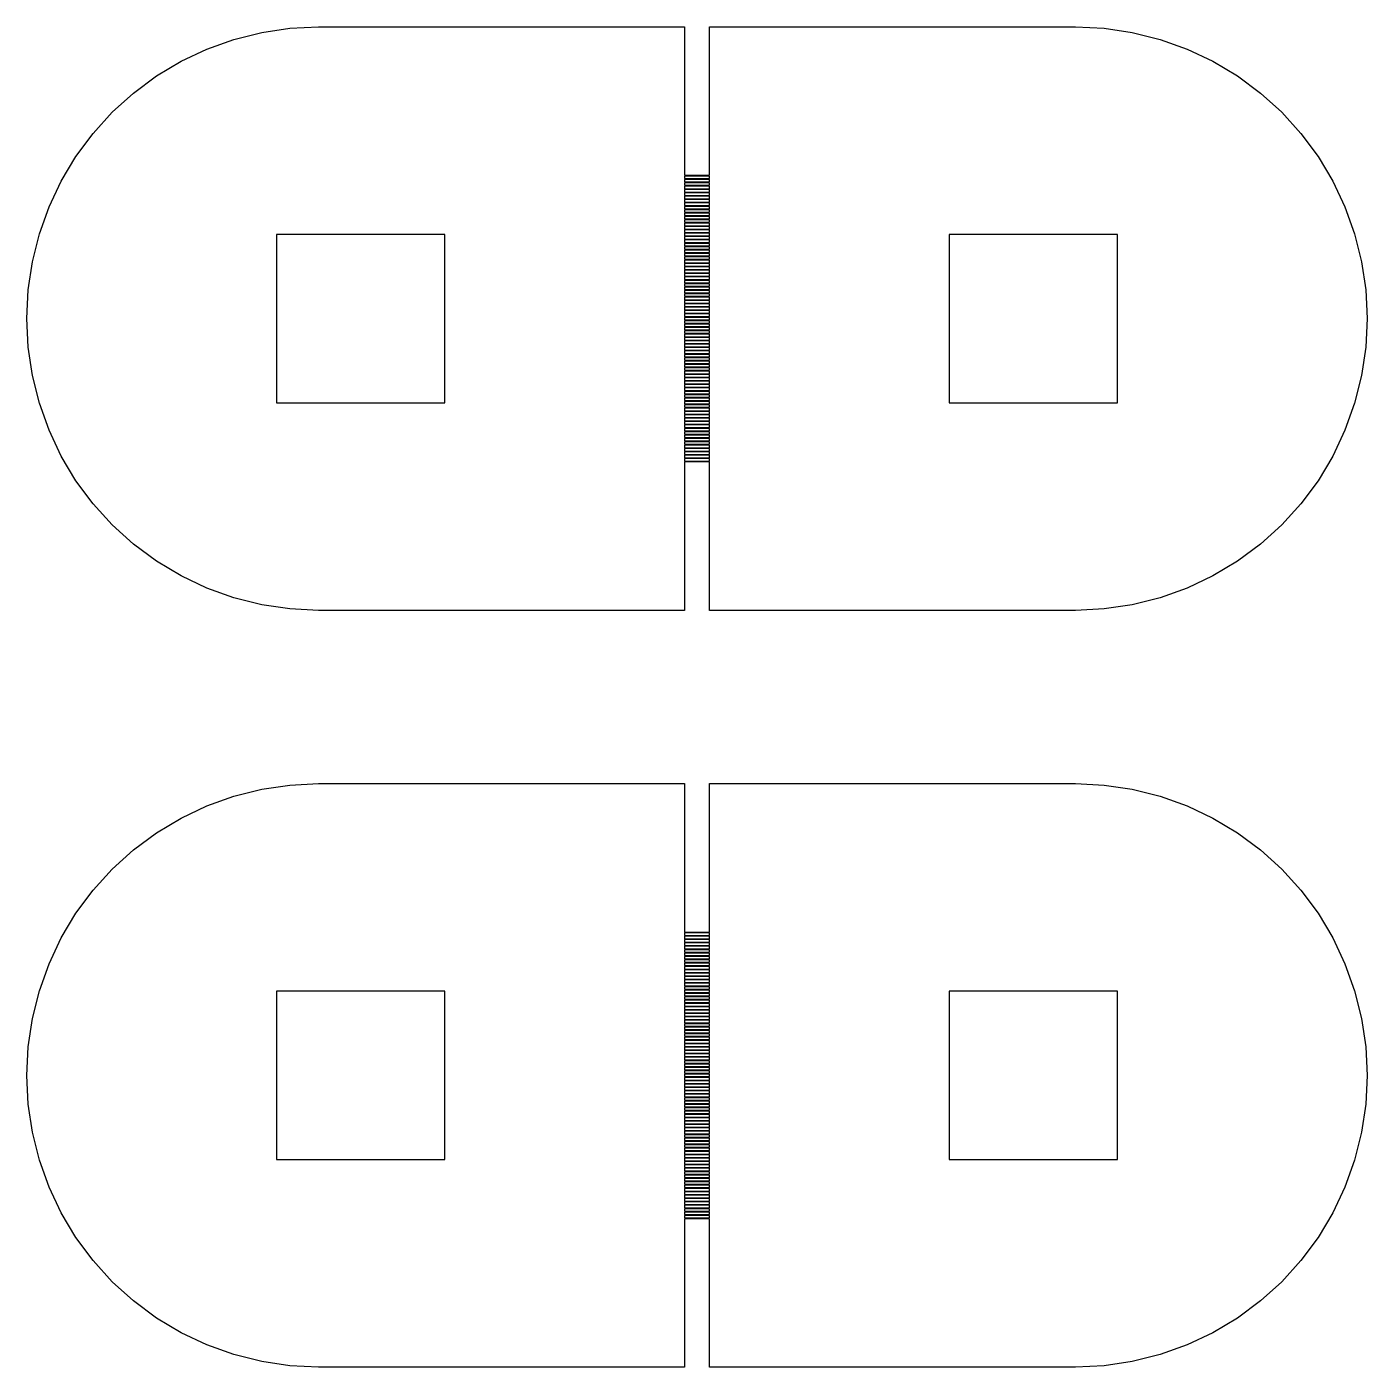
# Model space of a CAD drawing. Extents: x -17 to 130, y -40 to 112.
# Drawn here: x 19.03 to 34.97, y 37.03 to 52.97 of the extents above; entities that cross this region are included whole.
import ezdxf

# ---------------------------------------------------------------- set-up
doc = ezdxf.new("R2010")
doc.units = 0

msp = doc.modelspace()

# ---------------------------------------------------------------- linework, layer by layer
for p, q in [((21.823, 52.9033), (22.1599, 52.9533)), ((22.1599, 52.9533), (22.5, 52.97)), ((22.5, 52.97), (26.85, 52.97)), ((26.85, 52.97), (26.85, 51.205)), ((27.15, 51.205), (27.15, 52.97)), ((27.15, 52.97), (31.5, 52.97)), ((31.5, 52.97), (31.8401, 52.9533)), ((31.8401, 52.9533), (32.177, 52.9033)), ((21.1721, 52.7059), (21.4927, 52.8206)), ((21.4927, 52.8206), (21.823, 52.9033)), ((32.177, 52.9033), (32.5073, 52.8206)), ((32.5073, 52.8206), (32.8279, 52.7059)), ((20.8643, 52.5603), (21.1721, 52.7059)), ((32.8279, 52.7059), (33.1357, 52.5603)), ((20.5722, 52.3852), (20.8643, 52.5603)), ((33.1357, 52.5603), (33.4278, 52.3852)), ((20.2987, 52.1823), (20.5722, 52.3852)), ((33.4278, 52.3852), (33.7013, 52.1823)), ((20.0463, 51.9537), (20.2987, 52.1823)), ((33.7013, 52.1823), (33.9537, 51.9537)), ((19.8177, 51.7013), (20.0463, 51.9537)), ((33.9537, 51.9537), (34.1823, 51.7013)), ((19.6148, 51.4278), (19.8177, 51.7013)), ((34.1823, 51.7013), (34.3852, 51.4278)), ((19.4397, 51.1357), (19.6148, 51.4278)), ((34.3852, 51.4278), (34.5603, 51.1357)), ((26.85, 51.205), (27.15, 51.205)), ((27.15, 51.195), (26.85, 51.195)), ((26.85, 51.195), (26.85, 51.165)), ((27.15, 51.165), (27.15, 51.195)), ((19.2941, 50.8279), (19.4397, 51.1357)), ((26.85, 51.165), (27.15, 51.165)), ((27.15, 51.155), (26.85, 51.155)), ((26.85, 51.155), (26.85, 51.125)), ((26.85, 51.125), (27.15, 51.125)), ((27.15, 51.115), (26.85, 51.115)), ((26.85, 51.115), (26.85, 51.085)), ((26.85, 51.085), (27.15, 51.085)), ((27.15, 51.075), (26.85, 51.075)), ((26.85, 51.075), (26.85, 51.045)), ((26.85, 51.045), (27.15, 51.045)), ((27.15, 51.035), (26.85, 51.035)), ((26.85, 51.035), (26.85, 51.005)), ((27.15, 51.125), (27.15, 51.155)), ((27.15, 51.085), (27.15, 51.115)), ((27.15, 51.045), (27.15, 51.075)), ((27.15, 51.005), (27.15, 51.035)), ((34.5603, 51.1357), (34.7059, 50.8279)), ((26.85, 51.005), (27.15, 51.005)), ((27.15, 50.995), (26.85, 50.995)), ((26.85, 50.995), (26.85, 50.965)), ((26.85, 50.965), (27.15, 50.965)), ((27.15, 50.955), (26.85, 50.955)), ((26.85, 50.955), (26.85, 50.925)), ((26.85, 50.925), (27.15, 50.925)), ((27.15, 50.915), (26.85, 50.915)), ((26.85, 50.915), (26.85, 50.885)), ((26.85, 50.885), (27.15, 50.885)), ((27.15, 50.875), (26.85, 50.875)), ((26.85, 50.875), (26.85, 50.845)), ((27.15, 50.965), (27.15, 50.995)), ((27.15, 50.925), (27.15, 50.955)), ((27.15, 50.885), (27.15, 50.915)), ((27.15, 50.845), (27.15, 50.875)), ((19.1794, 50.5073), (19.2941, 50.8279)), ((26.85, 50.845), (27.15, 50.845)), ((27.15, 50.835), (26.85, 50.835)), ((26.85, 50.835), (26.85, 50.805)), ((26.85, 50.805), (27.15, 50.805)), ((27.15, 50.795), (26.85, 50.795)), ((26.85, 50.795), (26.85, 50.765)), ((26.85, 50.765), (27.15, 50.765)), ((27.15, 50.755), (26.85, 50.755)), ((26.85, 50.755), (26.85, 50.725)), ((26.85, 50.725), (27.15, 50.725)), ((27.15, 50.715), (26.85, 50.715)), ((26.85, 50.715), (26.85, 50.685)), ((27.15, 50.805), (27.15, 50.835)), ((27.15, 50.765), (27.15, 50.795)), ((27.15, 50.725), (27.15, 50.755)), ((27.15, 50.685), (27.15, 50.715)), ((34.7059, 50.8279), (34.8206, 50.5073)), ((26.85, 50.685), (27.15, 50.685)), ((27.15, 50.675), (26.85, 50.675)), ((26.85, 50.675), (26.85, 50.645)), ((26.85, 50.645), (27.15, 50.645)), ((27.15, 50.635), (26.85, 50.635)), ((26.85, 50.635), (26.85, 50.605)), ((26.85, 50.605), (27.15, 50.605)), ((27.15, 50.595), (26.85, 50.595)), ((26.85, 50.595), (26.85, 50.565)), ((26.85, 50.565), (27.15, 50.565)), ((27.15, 50.555), (26.85, 50.555)), ((26.85, 50.555), (26.85, 50.525)), ((27.15, 50.645), (27.15, 50.675)), ((27.15, 50.605), (27.15, 50.635)), ((27.15, 50.565), (27.15, 50.595)), ((27.15, 50.525), (27.15, 50.555)), ((19.0967, 50.177), (19.1794, 50.5073)), ((24, 50.5), (22, 50.5)), ((22, 50.5), (22, 48.5)), ((24, 48.5), (24, 50.5)), ((26.85, 50.525), (27.15, 50.525)), ((27.15, 50.515), (26.85, 50.515)), ((26.85, 50.515), (26.85, 50.485)), ((26.85, 50.485), (27.15, 50.485)), ((27.15, 50.475), (26.85, 50.475)), ((26.85, 50.475), (26.85, 50.445)), ((26.85, 50.445), (27.15, 50.445)), ((27.15, 50.435), (26.85, 50.435)), ((26.85, 50.435), (26.85, 50.405)), ((26.85, 50.405), (27.15, 50.405)), ((27.15, 50.395), (26.85, 50.395)), ((26.85, 50.395), (26.85, 50.365)), ((27.15, 50.485), (27.15, 50.515)), ((27.15, 50.445), (27.15, 50.475)), ((27.15, 50.405), (27.15, 50.435)), ((27.15, 50.365), (27.15, 50.395)), ((32, 50.5), (30, 50.5)), ((30, 50.5), (30, 48.5)), ((32, 48.5), (32, 50.5)), ((34.8206, 50.5073), (34.9033, 50.177)), ((26.85, 50.365), (27.15, 50.365)), ((27.15, 50.355), (26.85, 50.355)), ((26.85, 50.355), (26.85, 50.325)), ((26.85, 50.325), (27.15, 50.325)), ((27.15, 50.315), (26.85, 50.315)), ((26.85, 50.315), (26.85, 50.285)), ((26.85, 50.285), (27.15, 50.285)), ((27.15, 50.275), (26.85, 50.275)), ((26.85, 50.275), (26.85, 50.245)), ((26.85, 50.245), (27.15, 50.245)), ((27.15, 50.235), (26.85, 50.235)), ((26.85, 50.235), (26.85, 50.205)), ((27.15, 50.325), (27.15, 50.355)), ((27.15, 50.285), (27.15, 50.315)), ((27.15, 50.245), (27.15, 50.275)), ((27.15, 50.205), (27.15, 50.235)), ((19.0467, 49.8401), (19.0967, 50.177)), ((26.85, 50.205), (27.15, 50.205)), ((27.15, 50.195), (26.85, 50.195)), ((26.85, 50.195), (26.85, 50.165)), ((26.85, 50.165), (27.15, 50.165)), ((27.15, 50.155), (26.85, 50.155)), ((26.85, 50.155), (26.85, 50.125)), ((26.85, 50.125), (27.15, 50.125)), ((27.15, 50.115), (26.85, 50.115)), ((26.85, 50.115), (26.85, 50.085)), ((26.85, 50.085), (27.15, 50.085)), ((27.15, 50.075), (26.85, 50.075)), ((26.85, 50.075), (26.85, 50.045)), ((27.15, 50.165), (27.15, 50.195)), ((27.15, 50.125), (27.15, 50.155)), ((27.15, 50.085), (27.15, 50.115)), ((27.15, 50.045), (27.15, 50.075)), ((34.9033, 50.177), (34.9533, 49.8401)), ((26.85, 50.045), (27.15, 50.045)), ((27.15, 50.035), (26.85, 50.035)), ((26.85, 50.035), (26.85, 50.005)), ((26.85, 50.005), (27.15, 50.005)), ((27.15, 49.995), (26.85, 49.995)), ((26.85, 49.995), (26.85, 49.965)), ((26.85, 49.965), (27.15, 49.965)), ((27.15, 49.955), (26.85, 49.955)), ((26.85, 49.955), (26.85, 49.925)), ((26.85, 49.925), (27.15, 49.925)), ((27.15, 49.915), (26.85, 49.915)), ((26.85, 49.915), (26.85, 49.885)), ((27.15, 50.005), (27.15, 50.035)), ((27.15, 49.965), (27.15, 49.995)), ((27.15, 49.925), (27.15, 49.955)), ((27.15, 49.885), (27.15, 49.915)), ((19.03, 49.5), (19.0467, 49.8401)), ((26.85, 49.885), (27.15, 49.885)), ((27.15, 49.875), (26.85, 49.875)), ((26.85, 49.875), (26.85, 49.845)), ((26.85, 49.845), (27.15, 49.845)), ((27.15, 49.835), (26.85, 49.835)), ((26.85, 49.835), (26.85, 49.805)), ((26.85, 49.805), (27.15, 49.805)), ((27.15, 49.795), (26.85, 49.795)), ((26.85, 49.795), (26.85, 49.765)), ((26.85, 49.765), (27.15, 49.765)), ((27.15, 49.755), (26.85, 49.755)), ((26.85, 49.755), (26.85, 49.725)), ((27.15, 49.845), (27.15, 49.875)), ((27.15, 49.805), (27.15, 49.835)), ((27.15, 49.765), (27.15, 49.795)), ((27.15, 49.725), (27.15, 49.755)), ((34.9533, 49.8401), (34.97, 49.5)), ((26.85, 49.725), (27.15, 49.725)), ((27.15, 49.715), (26.85, 49.715)), ((26.85, 49.715), (26.85, 49.685)), ((26.85, 49.685), (27.15, 49.685)), ((27.15, 49.675), (26.85, 49.675)), ((26.85, 49.675), (26.85, 49.645)), ((26.85, 49.645), (27.15, 49.645)), ((27.15, 49.635), (26.85, 49.635)), ((26.85, 49.635), (26.85, 49.605)), ((26.85, 49.605), (27.15, 49.605)), ((27.15, 49.595), (26.85, 49.595)), ((26.85, 49.595), (26.85, 49.565)), ((27.15, 49.685), (27.15, 49.715)), ((27.15, 49.645), (27.15, 49.675)), ((27.15, 49.605), (27.15, 49.635)), ((27.15, 49.565), (27.15, 49.595)), ((19.0467, 49.1599), (19.03, 49.5)), ((26.85, 49.565), (27.15, 49.565)), ((27.15, 49.555), (26.85, 49.555)), ((26.85, 49.555), (26.85, 49.525)), ((26.85, 49.525), (27.15, 49.525)), ((27.15, 49.515), (26.85, 49.515)), ((26.85, 49.515), (26.85, 49.485)), ((26.85, 49.485), (27.15, 49.485)), ((27.15, 49.475), (26.85, 49.475)), ((26.85, 49.475), (26.85, 49.445)), ((26.85, 49.445), (27.15, 49.445)), ((27.15, 49.435), (26.85, 49.435)), ((26.85, 49.435), (26.85, 49.405)), ((27.15, 49.525), (27.15, 49.555)), ((27.15, 49.485), (27.15, 49.515)), ((27.15, 49.445), (27.15, 49.475)), ((27.15, 49.405), (27.15, 49.435)), ((34.97, 49.5), (34.9533, 49.1599)), ((26.85, 49.405), (27.15, 49.405)), ((27.15, 49.395), (26.85, 49.395)), ((26.85, 49.395), (26.85, 49.365)), ((26.85, 49.365), (27.15, 49.365)), ((27.15, 49.355), (26.85, 49.355)), ((26.85, 49.355), (26.85, 49.325)), ((26.85, 49.325), (27.15, 49.325)), ((27.15, 49.315), (26.85, 49.315)), ((26.85, 49.315), (26.85, 49.285)), ((26.85, 49.285), (27.15, 49.285)), ((27.15, 49.275), (26.85, 49.275)), ((26.85, 49.275), (26.85, 49.245)), ((27.15, 49.365), (27.15, 49.395)), ((27.15, 49.325), (27.15, 49.355)), ((27.15, 49.285), (27.15, 49.315)), ((27.15, 49.245), (27.15, 49.275)), ((19.0967, 48.823), (19.0467, 49.1599)), ((26.85, 49.245), (27.15, 49.245)), ((27.15, 49.235), (26.85, 49.235)), ((26.85, 49.235), (26.85, 49.205)), ((26.85, 49.205), (27.15, 49.205)), ((27.15, 49.195), (26.85, 49.195)), ((26.85, 49.195), (26.85, 49.165)), ((26.85, 49.165), (27.15, 49.165)), ((27.15, 49.155), (26.85, 49.155)), ((26.85, 49.155), (26.85, 49.125)), ((26.85, 49.125), (27.15, 49.125)), ((27.15, 49.115), (26.85, 49.115)), ((26.85, 49.115), (26.85, 49.085)), ((27.15, 49.205), (27.15, 49.235)), ((27.15, 49.165), (27.15, 49.195)), ((27.15, 49.125), (27.15, 49.155)), ((27.15, 49.085), (27.15, 49.115)), ((34.9533, 49.1599), (34.9033, 48.823)), ((26.85, 49.085), (27.15, 49.085)), ((27.15, 49.075), (26.85, 49.075)), ((26.85, 49.075), (26.85, 49.045)), ((26.85, 49.045), (27.15, 49.045)), ((27.15, 49.035), (26.85, 49.035)), ((26.85, 49.035), (26.85, 49.005)), ((26.85, 49.005), (27.15, 49.005)), ((27.15, 48.995), (26.85, 48.995)), ((26.85, 48.995), (26.85, 48.965)), ((26.85, 48.965), (27.15, 48.965)), ((27.15, 48.955), (26.85, 48.955)), ((26.85, 48.955), (26.85, 48.925)), ((27.15, 49.045), (27.15, 49.075)), ((27.15, 49.005), (27.15, 49.035)), ((27.15, 48.965), (27.15, 48.995)), ((27.15, 48.925), (27.15, 48.955)), ((19.1794, 48.4927), (19.0967, 48.823)), ((26.85, 48.925), (27.15, 48.925)), ((27.15, 48.915), (26.85, 48.915)), ((26.85, 48.915), (26.85, 48.885)), ((26.85, 48.885), (27.15, 48.885)), ((27.15, 48.875), (26.85, 48.875)), ((26.85, 48.875), (26.85, 48.845)), ((26.85, 48.845), (27.15, 48.845)), ((27.15, 48.835), (26.85, 48.835)), ((26.85, 48.835), (26.85, 48.805)), ((26.85, 48.805), (27.15, 48.805)), ((27.15, 48.795), (26.85, 48.795)), ((26.85, 48.795), (26.85, 48.765)), ((27.15, 48.885), (27.15, 48.915)), ((27.15, 48.845), (27.15, 48.875)), ((27.15, 48.805), (27.15, 48.835)), ((27.15, 48.765), (27.15, 48.795)), ((34.9033, 48.823), (34.8206, 48.4927)), ((26.85, 48.765), (27.15, 48.765)), ((27.15, 48.755), (26.85, 48.755)), ((26.85, 48.755), (26.85, 48.725)), ((26.85, 48.725), (27.15, 48.725)), ((27.15, 48.715), (26.85, 48.715)), ((26.85, 48.715), (26.85, 48.685)), ((26.85, 48.685), (27.15, 48.685)), ((27.15, 48.675), (26.85, 48.675)), ((26.85, 48.675), (26.85, 48.645)), ((26.85, 48.645), (27.15, 48.645)), ((27.15, 48.635), (26.85, 48.635)), ((26.85, 48.635), (26.85, 48.605)), ((27.15, 48.725), (27.15, 48.755)), ((27.15, 48.685), (27.15, 48.715)), ((27.15, 48.645), (27.15, 48.675)), ((27.15, 48.605), (27.15, 48.635)), ((19.2941, 48.1721), (19.1794, 48.4927)), ((22, 48.5), (24, 48.5)), ((26.85, 48.605), (27.15, 48.605)), ((27.15, 48.595), (26.85, 48.595)), ((26.85, 48.595), (26.85, 48.565)), ((26.85, 48.565), (27.15, 48.565)), ((27.15, 48.555), (26.85, 48.555)), ((26.85, 48.555), (26.85, 48.525)), ((26.85, 48.525), (27.15, 48.525)), ((27.15, 48.515), (26.85, 48.515)), ((26.85, 48.515), (26.85, 48.485)), ((26.85, 48.485), (27.15, 48.485)), ((27.15, 48.475), (26.85, 48.475)), ((26.85, 48.475), (26.85, 48.445)), ((27.15, 48.565), (27.15, 48.595)), ((27.15, 48.525), (27.15, 48.555)), ((27.15, 48.485), (27.15, 48.515)), ((27.15, 48.445), (27.15, 48.475)), ((30, 48.5), (32, 48.5)), ((34.8206, 48.4927), (34.7059, 48.1721)), ((26.85, 48.445), (27.15, 48.445)), ((27.15, 48.435), (26.85, 48.435)), ((26.85, 48.435), (26.85, 48.405)), ((26.85, 48.405), (27.15, 48.405)), ((27.15, 48.395), (26.85, 48.395)), ((26.85, 48.395), (26.85, 48.365)), ((26.85, 48.365), (27.15, 48.365)), ((27.15, 48.355), (26.85, 48.355)), ((26.85, 48.355), (26.85, 48.325)), ((26.85, 48.325), (27.15, 48.325)), ((27.15, 48.315), (26.85, 48.315)), ((26.85, 48.315), (26.85, 48.285)), ((27.15, 48.405), (27.15, 48.435)), ((27.15, 48.365), (27.15, 48.395)), ((27.15, 48.325), (27.15, 48.355)), ((27.15, 48.285), (27.15, 48.315)), ((19.4397, 47.8643), (19.2941, 48.1721)), ((26.85, 48.285), (27.15, 48.285)), ((27.15, 48.275), (26.85, 48.275)), ((26.85, 48.275), (26.85, 48.245)), ((26.85, 48.245), (27.15, 48.245)), ((27.15, 48.235), (26.85, 48.235)), ((26.85, 48.235), (26.85, 48.205)), ((26.85, 48.205), (27.15, 48.205)), ((27.15, 48.195), (26.85, 48.195)), ((26.85, 48.195), (26.85, 48.165)), ((26.85, 48.165), (27.15, 48.165)), ((27.15, 48.155), (26.85, 48.155)), ((26.85, 48.155), (26.85, 48.125)), ((27.15, 48.245), (27.15, 48.275)), ((27.15, 48.205), (27.15, 48.235)), ((27.15, 48.165), (27.15, 48.195)), ((27.15, 48.125), (27.15, 48.155)), ((34.7059, 48.1721), (34.5603, 47.8643)), ((26.85, 48.125), (27.15, 48.125)), ((27.15, 48.115), (26.85, 48.115)), ((26.85, 48.115), (26.85, 48.085)), ((26.85, 48.085), (27.15, 48.085)), ((27.15, 48.075), (26.85, 48.075)), ((26.85, 48.075), (26.85, 48.045)), ((26.85, 48.045), (27.15, 48.045)), ((27.15, 48.035), (26.85, 48.035)), ((26.85, 48.035), (26.85, 48.005)), ((26.85, 48.005), (27.15, 48.005)), ((27.15, 47.995), (26.85, 47.995)), ((26.85, 47.995), (26.85, 47.965)), ((27.15, 48.085), (27.15, 48.115)), ((27.15, 48.045), (27.15, 48.075)), ((27.15, 48.005), (27.15, 48.035)), ((27.15, 47.965), (27.15, 47.995)), ((19.6148, 47.5722), (19.4397, 47.8643)), ((26.85, 47.965), (27.15, 47.965)), ((27.15, 47.955), (26.85, 47.955)), ((26.85, 47.955), (26.85, 47.925)), ((26.85, 47.925), (27.15, 47.925)), ((27.15, 47.915), (26.85, 47.915)), ((26.85, 47.915), (26.85, 47.885)), ((26.85, 47.885), (27.15, 47.885)), ((27.15, 47.875), (26.85, 47.875)), ((26.85, 47.875), (26.85, 47.845)), ((26.85, 47.845), (27.15, 47.845)), ((27.15, 47.835), (26.85, 47.835)), ((26.85, 47.835), (26.85, 47.805)), ((27.15, 47.925), (27.15, 47.955)), ((27.15, 47.885), (27.15, 47.915)), ((27.15, 47.845), (27.15, 47.875)), ((27.15, 47.805), (27.15, 47.835)), ((34.5603, 47.8643), (34.3852, 47.5722)), ((26.85, 47.805), (27.15, 47.805)), ((27.15, 47.795), (26.85, 47.795)), ((26.85, 47.795), (26.85, 46.03)), ((27.15, 46.03), (27.15, 47.795)), ((19.8177, 47.2987), (19.6148, 47.5722)), ((34.3852, 47.5722), (34.1823, 47.2987)), ((20.0463, 47.0463), (19.8177, 47.2987)), ((34.1823, 47.2987), (33.9537, 47.0463)), ((20.2987, 46.8177), (20.0463, 47.0463)), ((33.9537, 47.0463), (33.7013, 46.8177)), ((20.5722, 46.6148), (20.2987, 46.8177)), ((33.7013, 46.8177), (33.4278, 46.6148)), ((20.8643, 46.4397), (20.5722, 46.6148)), ((33.4278, 46.6148), (33.1357, 46.4397)), ((21.1721, 46.2941), (20.8643, 46.4397)), ((33.1357, 46.4397), (32.8279, 46.2941)), ((21.4927, 46.1794), (21.1721, 46.2941)), ((32.8279, 46.2941), (32.5073, 46.1794)), ((21.823, 46.0967), (21.4927, 46.1794)), ((22.1599, 46.0467), (21.823, 46.0967)), ((32.177, 46.0967), (31.8401, 46.0467)), ((32.5073, 46.1794), (32.177, 46.0967)), ((22.5, 46.03), (22.1599, 46.0467)), ((26.85, 46.03), (22.5, 46.03)), ((31.5, 46.03), (27.15, 46.03)), ((31.8401, 46.0467), (31.5, 46.03)), ((21.4927, 43.8206), (21.823, 43.9033)), ((21.823, 43.9033), (22.1599, 43.9533)), ((22.1599, 43.9533), (22.5, 43.97)), ((22.5, 43.97), (26.85, 43.97)), ((26.85, 43.97), (26.85, 42.205)), ((27.15, 42.205), (27.15, 43.97)), ((27.15, 43.97), (31.5, 43.97)), ((31.5, 43.97), (31.8401, 43.9533)), ((31.8401, 43.9533), (32.177, 43.9033)), ((32.177, 43.9033), (32.5073, 43.8206)), ((20.8643, 43.5603), (21.1721, 43.7059)), ((21.1721, 43.7059), (21.4927, 43.8206)), ((32.5073, 43.8206), (32.8279, 43.7059)), ((32.8279, 43.7059), (33.1357, 43.5603)), ((20.5722, 43.3852), (20.8643, 43.5603)), ((33.1357, 43.5603), (33.4278, 43.3852)), ((20.2987, 43.1823), (20.5722, 43.3852)), ((33.4278, 43.3852), (33.7013, 43.1823)), ((20.0463, 42.9537), (20.2987, 43.1823)), ((33.7013, 43.1823), (33.9537, 42.9537)), ((19.8177, 42.7013), (20.0463, 42.9537)), ((33.9537, 42.9537), (34.1823, 42.7013)), ((19.6148, 42.4278), (19.8177, 42.7013)), ((34.1823, 42.7013), (34.3852, 42.4278)), ((19.4397, 42.1357), (19.6148, 42.4278)), ((34.3852, 42.4278), (34.5603, 42.1357)), ((19.2941, 41.8279), (19.4397, 42.1357)), ((26.85, 42.205), (27.15, 42.205)), ((27.15, 42.195), (26.85, 42.195)), ((26.85, 42.195), (26.85, 42.165)), ((26.85, 42.165), (27.15, 42.165)), ((27.15, 42.155), (26.85, 42.155)), ((26.85, 42.155), (26.85, 42.125)), ((26.85, 42.125), (27.15, 42.125)), ((27.15, 42.115), (26.85, 42.115)), ((26.85, 42.115), (26.85, 42.085)), ((26.85, 42.085), (27.15, 42.085)), ((27.15, 42.165), (27.15, 42.195)), ((27.15, 42.125), (27.15, 42.155)), ((27.15, 42.085), (27.15, 42.115)), ((34.5603, 42.1357), (34.7059, 41.8279)), ((27.15, 42.075), (26.85, 42.075)), ((26.85, 42.075), (26.85, 42.045)), ((26.85, 42.045), (27.15, 42.045)), ((27.15, 42.035), (26.85, 42.035)), ((26.85, 42.035), (26.85, 42.005)), ((26.85, 42.005), (27.15, 42.005)), ((27.15, 41.995), (26.85, 41.995)), ((26.85, 41.995), (26.85, 41.965)), ((26.85, 41.965), (27.15, 41.965)), ((27.15, 41.955), (26.85, 41.955)), ((26.85, 41.955), (26.85, 41.925)), ((26.85, 41.925), (27.15, 41.925)), ((27.15, 42.045), (27.15, 42.075)), ((27.15, 42.005), (27.15, 42.035)), ((27.15, 41.965), (27.15, 41.995)), ((27.15, 41.925), (27.15, 41.955)), ((19.1794, 41.5073), (19.2941, 41.8279)), ((27.15, 41.915), (26.85, 41.915)), ((26.85, 41.915), (26.85, 41.885)), ((26.85, 41.885), (27.15, 41.885)), ((27.15, 41.875), (26.85, 41.875)), ((26.85, 41.875), (26.85, 41.845)), ((26.85, 41.845), (27.15, 41.845)), ((27.15, 41.835), (26.85, 41.835)), ((26.85, 41.835), (26.85, 41.805)), ((26.85, 41.805), (27.15, 41.805)), ((27.15, 41.795), (26.85, 41.795)), ((26.85, 41.795), (26.85, 41.765)), ((26.85, 41.765), (27.15, 41.765)), ((27.15, 41.885), (27.15, 41.915)), ((27.15, 41.845), (27.15, 41.875)), ((27.15, 41.805), (27.15, 41.835)), ((27.15, 41.765), (27.15, 41.795)), ((34.7059, 41.8279), (34.8206, 41.5073)), ((27.15, 41.755), (26.85, 41.755)), ((26.85, 41.755), (26.85, 41.725)), ((26.85, 41.725), (27.15, 41.725)), ((27.15, 41.715), (26.85, 41.715)), ((26.85, 41.715), (26.85, 41.685)), ((26.85, 41.685), (27.15, 41.685)), ((27.15, 41.675), (26.85, 41.675)), ((26.85, 41.675), (26.85, 41.645)), ((26.85, 41.645), (27.15, 41.645)), ((27.15, 41.635), (26.85, 41.635)), ((26.85, 41.635), (26.85, 41.605)), ((26.85, 41.605), (27.15, 41.605)), ((27.15, 41.725), (27.15, 41.755)), ((27.15, 41.685), (27.15, 41.715)), ((27.15, 41.645), (27.15, 41.675)), ((27.15, 41.605), (27.15, 41.635)), ((19.0967, 41.177), (19.1794, 41.5073)), ((24, 41.5), (22, 41.5)), ((22, 41.5), (22, 39.5)), ((24, 39.5), (24, 41.5)), ((27.15, 41.595), (26.85, 41.595)), ((26.85, 41.595), (26.85, 41.565)), ((26.85, 41.565), (27.15, 41.565)), ((27.15, 41.555), (26.85, 41.555)), ((26.85, 41.555), (26.85, 41.525)), ((26.85, 41.525), (27.15, 41.525)), ((27.15, 41.515), (26.85, 41.515)), ((26.85, 41.515), (26.85, 41.485)), ((26.85, 41.485), (27.15, 41.485)), ((27.15, 41.475), (26.85, 41.475)), ((26.85, 41.475), (26.85, 41.445)), ((26.85, 41.445), (27.15, 41.445)), ((27.15, 41.565), (27.15, 41.595)), ((27.15, 41.525), (27.15, 41.555)), ((27.15, 41.485), (27.15, 41.515)), ((27.15, 41.445), (27.15, 41.475)), ((32, 41.5), (30, 41.5)), ((30, 41.5), (30, 39.5)), ((32, 39.5), (32, 41.5)), ((34.8206, 41.5073), (34.9033, 41.177)), ((27.15, 41.435), (26.85, 41.435)), ((26.85, 41.435), (26.85, 41.405)), ((26.85, 41.405), (27.15, 41.405)), ((27.15, 41.395), (26.85, 41.395)), ((26.85, 41.395), (26.85, 41.365)), ((26.85, 41.365), (27.15, 41.365)), ((27.15, 41.355), (26.85, 41.355)), ((26.85, 41.355), (26.85, 41.325)), ((26.85, 41.325), (27.15, 41.325)), ((27.15, 41.315), (26.85, 41.315)), ((26.85, 41.315), (26.85, 41.285)), ((26.85, 41.285), (27.15, 41.285)), ((27.15, 41.405), (27.15, 41.435)), ((27.15, 41.365), (27.15, 41.395)), ((27.15, 41.325), (27.15, 41.355)), ((27.15, 41.285), (27.15, 41.315)), ((19.0467, 40.8401), (19.0967, 41.177)), ((27.15, 41.275), (26.85, 41.275)), ((26.85, 41.275), (26.85, 41.245)), ((26.85, 41.245), (27.15, 41.245)), ((27.15, 41.235), (26.85, 41.235)), ((26.85, 41.235), (26.85, 41.205)), ((26.85, 41.205), (27.15, 41.205)), ((27.15, 41.195), (26.85, 41.195)), ((26.85, 41.195), (26.85, 41.165)), ((26.85, 41.165), (27.15, 41.165)), ((27.15, 41.155), (26.85, 41.155)), ((26.85, 41.155), (26.85, 41.125)), ((27.15, 41.245), (27.15, 41.275)), ((27.15, 41.205), (27.15, 41.235)), ((27.15, 41.165), (27.15, 41.195)), ((27.15, 41.125), (27.15, 41.155)), ((34.9033, 41.177), (34.9533, 40.8401)), ((26.85, 41.125), (27.15, 41.125)), ((27.15, 41.115), (26.85, 41.115)), ((26.85, 41.115), (26.85, 41.085)), ((26.85, 41.085), (27.15, 41.085)), ((27.15, 41.075), (26.85, 41.075)), ((26.85, 41.075), (26.85, 41.045)), ((26.85, 41.045), (27.15, 41.045)), ((27.15, 41.035), (26.85, 41.035)), ((26.85, 41.035), (26.85, 41.005)), ((26.85, 41.005), (27.15, 41.005)), ((27.15, 40.995), (26.85, 40.995)), ((26.85, 40.995), (26.85, 40.965)), ((27.15, 41.085), (27.15, 41.115)), ((27.15, 41.045), (27.15, 41.075)), ((27.15, 41.005), (27.15, 41.035)), ((27.15, 40.965), (27.15, 40.995)), ((19.03, 40.5), (19.0467, 40.8401)), ((26.85, 40.965), (27.15, 40.965)), ((27.15, 40.955), (26.85, 40.955)), ((26.85, 40.955), (26.85, 40.925)), ((26.85, 40.925), (27.15, 40.925)), ((27.15, 40.915), (26.85, 40.915)), ((26.85, 40.915), (26.85, 40.885)), ((26.85, 40.885), (27.15, 40.885)), ((27.15, 40.875), (26.85, 40.875)), ((26.85, 40.875), (26.85, 40.845)), ((26.85, 40.845), (27.15, 40.845)), ((27.15, 40.835), (26.85, 40.835)), ((26.85, 40.835), (26.85, 40.805)), ((27.15, 40.925), (27.15, 40.955)), ((27.15, 40.885), (27.15, 40.915)), ((27.15, 40.845), (27.15, 40.875)), ((27.15, 40.805), (27.15, 40.835)), ((34.9533, 40.8401), (34.97, 40.5)), ((26.85, 40.805), (27.15, 40.805)), ((27.15, 40.795), (26.85, 40.795)), ((26.85, 40.795), (26.85, 40.765)), ((26.85, 40.765), (27.15, 40.765)), ((27.15, 40.755), (26.85, 40.755)), ((26.85, 40.755), (26.85, 40.725)), ((26.85, 40.725), (27.15, 40.725)), ((27.15, 40.715), (26.85, 40.715)), ((26.85, 40.715), (26.85, 40.685)), ((26.85, 40.685), (27.15, 40.685)), ((27.15, 40.675), (26.85, 40.675)), ((26.85, 40.675), (26.85, 40.645)), ((27.15, 40.765), (27.15, 40.795)), ((27.15, 40.725), (27.15, 40.755)), ((27.15, 40.685), (27.15, 40.715)), ((27.15, 40.645), (27.15, 40.675)), ((19.0467, 40.1599), (19.03, 40.5)), ((26.85, 40.645), (27.15, 40.645)), ((27.15, 40.635), (26.85, 40.635)), ((26.85, 40.635), (26.85, 40.605)), ((26.85, 40.605), (27.15, 40.605)), ((27.15, 40.595), (26.85, 40.595)), ((26.85, 40.595), (26.85, 40.565)), ((26.85, 40.565), (27.15, 40.565)), ((27.15, 40.555), (26.85, 40.555)), ((26.85, 40.555), (26.85, 40.525)), ((26.85, 40.525), (27.15, 40.525)), ((27.15, 40.515), (26.85, 40.515)), ((26.85, 40.515), (26.85, 40.485)), ((27.15, 40.605), (27.15, 40.635)), ((27.15, 40.565), (27.15, 40.595)), ((27.15, 40.525), (27.15, 40.555)), ((27.15, 40.485), (27.15, 40.515)), ((34.97, 40.5), (34.9533, 40.1599)), ((26.85, 40.485), (27.15, 40.485)), ((27.15, 40.475), (26.85, 40.475)), ((26.85, 40.475), (26.85, 40.445)), ((26.85, 40.445), (27.15, 40.445)), ((27.15, 40.435), (26.85, 40.435)), ((26.85, 40.435), (26.85, 40.405)), ((26.85, 40.405), (27.15, 40.405)), ((27.15, 40.395), (26.85, 40.395)), ((26.85, 40.395), (26.85, 40.365)), ((26.85, 40.365), (27.15, 40.365)), ((27.15, 40.355), (26.85, 40.355)), ((26.85, 40.355), (26.85, 40.325)), ((27.15, 40.445), (27.15, 40.475)), ((27.15, 40.405), (27.15, 40.435)), ((27.15, 40.365), (27.15, 40.395)), ((27.15, 40.325), (27.15, 40.355)), ((26.85, 40.325), (27.15, 40.325)), ((27.15, 40.315), (26.85, 40.315)), ((26.85, 40.315), (26.85, 40.285)), ((26.85, 40.285), (27.15, 40.285)), ((27.15, 40.275), (26.85, 40.275)), ((26.85, 40.275), (26.85, 40.245)), ((26.85, 40.245), (27.15, 40.245)), ((27.15, 40.235), (26.85, 40.235)), ((26.85, 40.235), (26.85, 40.205)), ((26.85, 40.205), (27.15, 40.205)), ((27.15, 40.195), (26.85, 40.195)), ((26.85, 40.195), (26.85, 40.165)), ((27.15, 40.285), (27.15, 40.315)), ((27.15, 40.245), (27.15, 40.275)), ((27.15, 40.205), (27.15, 40.235)), ((27.15, 40.165), (27.15, 40.195)), ((19.0967, 39.823), (19.0467, 40.1599)), ((26.85, 40.165), (27.15, 40.165)), ((27.15, 40.155), (26.85, 40.155)), ((26.85, 40.155), (26.85, 40.125)), ((26.85, 40.125), (27.15, 40.125)), ((27.15, 40.115), (26.85, 40.115)), ((26.85, 40.115), (26.85, 40.085)), ((26.85, 40.085), (27.15, 40.085)), ((27.15, 40.075), (26.85, 40.075)), ((26.85, 40.075), (26.85, 40.045)), ((26.85, 40.045), (27.15, 40.045)), ((27.15, 40.035), (26.85, 40.035)), ((26.85, 40.035), (26.85, 40.005)), ((27.15, 40.125), (27.15, 40.155)), ((27.15, 40.085), (27.15, 40.115)), ((27.15, 40.045), (27.15, 40.075)), ((27.15, 40.005), (27.15, 40.035)), ((34.9533, 40.1599), (34.9033, 39.823)), ((26.85, 40.005), (27.15, 40.005)), ((27.15, 39.995), (26.85, 39.995)), ((26.85, 39.995), (26.85, 39.965)), ((26.85, 39.965), (27.15, 39.965)), ((27.15, 39.955), (26.85, 39.955)), ((26.85, 39.955), (26.85, 39.925)), ((26.85, 39.925), (27.15, 39.925)), ((27.15, 39.915), (26.85, 39.915)), ((26.85, 39.915), (26.85, 39.885)), ((26.85, 39.885), (27.15, 39.885)), ((27.15, 39.875), (26.85, 39.875)), ((26.85, 39.875), (26.85, 39.845)), ((27.15, 39.965), (27.15, 39.995)), ((27.15, 39.925), (27.15, 39.955)), ((27.15, 39.885), (27.15, 39.915)), ((27.15, 39.845), (27.15, 39.875)), ((19.1794, 39.4927), (19.0967, 39.823)), ((26.85, 39.845), (27.15, 39.845)), ((27.15, 39.835), (26.85, 39.835)), ((26.85, 39.835), (26.85, 39.805)), ((26.85, 39.805), (27.15, 39.805)), ((27.15, 39.795), (26.85, 39.795)), ((26.85, 39.795), (26.85, 39.765)), ((26.85, 39.765), (27.15, 39.765)), ((27.15, 39.755), (26.85, 39.755)), ((26.85, 39.755), (26.85, 39.725)), ((26.85, 39.725), (27.15, 39.725)), ((27.15, 39.715), (26.85, 39.715)), ((26.85, 39.715), (26.85, 39.685)), ((27.15, 39.805), (27.15, 39.835)), ((27.15, 39.765), (27.15, 39.795)), ((27.15, 39.725), (27.15, 39.755)), ((27.15, 39.685), (27.15, 39.715)), ((34.9033, 39.823), (34.8206, 39.4927)), ((26.85, 39.685), (27.15, 39.685)), ((27.15, 39.675), (26.85, 39.675)), ((26.85, 39.675), (26.85, 39.645)), ((26.85, 39.645), (27.15, 39.645)), ((27.15, 39.635), (26.85, 39.635)), ((26.85, 39.635), (26.85, 39.605)), ((26.85, 39.605), (27.15, 39.605)), ((27.15, 39.595), (26.85, 39.595)), ((26.85, 39.595), (26.85, 39.565)), ((26.85, 39.565), (27.15, 39.565)), ((27.15, 39.555), (26.85, 39.555)), ((26.85, 39.555), (26.85, 39.525)), ((27.15, 39.645), (27.15, 39.675)), ((27.15, 39.605), (27.15, 39.635)), ((27.15, 39.565), (27.15, 39.595)), ((27.15, 39.525), (27.15, 39.555)), ((19.2941, 39.1721), (19.1794, 39.4927)), ((22, 39.5), (24, 39.5)), ((26.85, 39.525), (27.15, 39.525)), ((27.15, 39.515), (26.85, 39.515)), ((26.85, 39.515), (26.85, 39.485)), ((26.85, 39.485), (27.15, 39.485)), ((27.15, 39.475), (26.85, 39.475)), ((26.85, 39.475), (26.85, 39.445)), ((26.85, 39.445), (27.15, 39.445)), ((27.15, 39.435), (26.85, 39.435)), ((26.85, 39.435), (26.85, 39.405)), ((26.85, 39.405), (27.15, 39.405)), ((27.15, 39.395), (26.85, 39.395)), ((26.85, 39.395), (26.85, 39.365)), ((27.15, 39.485), (27.15, 39.515)), ((27.15, 39.445), (27.15, 39.475)), ((27.15, 39.405), (27.15, 39.435)), ((27.15, 39.365), (27.15, 39.395)), ((30, 39.5), (32, 39.5)), ((34.8206, 39.4927), (34.7059, 39.1721)), ((26.85, 39.365), (27.15, 39.365)), ((27.15, 39.355), (26.85, 39.355)), ((26.85, 39.355), (26.85, 39.325)), ((26.85, 39.325), (27.15, 39.325)), ((27.15, 39.315), (26.85, 39.315)), ((26.85, 39.315), (26.85, 39.285)), ((26.85, 39.285), (27.15, 39.285)), ((27.15, 39.275), (26.85, 39.275)), ((26.85, 39.275), (26.85, 39.245)), ((26.85, 39.245), (27.15, 39.245)), ((27.15, 39.235), (26.85, 39.235)), ((26.85, 39.235), (26.85, 39.205)), ((27.15, 39.325), (27.15, 39.355)), ((27.15, 39.285), (27.15, 39.315)), ((27.15, 39.245), (27.15, 39.275)), ((27.15, 39.205), (27.15, 39.235)), ((19.4397, 38.8643), (19.2941, 39.1721)), ((26.85, 39.205), (27.15, 39.205)), ((27.15, 39.195), (26.85, 39.195)), ((26.85, 39.195), (26.85, 39.165)), ((26.85, 39.165), (27.15, 39.165)), ((27.15, 39.155), (26.85, 39.155)), ((26.85, 39.155), (26.85, 39.125)), ((26.85, 39.125), (27.15, 39.125)), ((27.15, 39.115), (26.85, 39.115)), ((26.85, 39.115), (26.85, 39.085)), ((26.85, 39.085), (27.15, 39.085)), ((27.15, 39.075), (26.85, 39.075)), ((26.85, 39.075), (26.85, 39.045)), ((27.15, 39.165), (27.15, 39.195)), ((27.15, 39.125), (27.15, 39.155)), ((27.15, 39.085), (27.15, 39.115)), ((27.15, 39.045), (27.15, 39.075)), ((34.7059, 39.1721), (34.5603, 38.8643)), ((26.85, 39.045), (27.15, 39.045)), ((27.15, 39.035), (26.85, 39.035)), ((26.85, 39.035), (26.85, 39.005)), ((26.85, 39.005), (27.15, 39.005)), ((27.15, 38.995), (26.85, 38.995)), ((26.85, 38.995), (26.85, 38.965)), ((26.85, 38.965), (27.15, 38.965)), ((27.15, 38.955), (26.85, 38.955)), ((26.85, 38.955), (26.85, 38.925)), ((26.85, 38.925), (27.15, 38.925)), ((27.15, 38.915), (26.85, 38.915)), ((26.85, 38.915), (26.85, 38.885)), ((27.15, 39.005), (27.15, 39.035)), ((27.15, 38.965), (27.15, 38.995)), ((27.15, 38.925), (27.15, 38.955)), ((27.15, 38.885), (27.15, 38.915)), ((19.6148, 38.5722), (19.4397, 38.8643)), ((26.85, 38.885), (27.15, 38.885)), ((27.15, 38.875), (26.85, 38.875)), ((26.85, 38.875), (26.85, 38.845)), ((26.85, 38.845), (27.15, 38.845)), ((27.15, 38.835), (26.85, 38.835)), ((26.85, 38.835), (26.85, 38.805)), ((26.85, 38.805), (27.15, 38.805)), ((27.15, 38.795), (26.85, 38.795)), ((26.85, 38.795), (26.85, 37.03)), ((27.15, 38.845), (27.15, 38.875)), ((27.15, 38.805), (27.15, 38.835)), ((27.15, 37.03), (27.15, 38.795)), ((34.5603, 38.8643), (34.3852, 38.5722)), ((19.8177, 38.2987), (19.6148, 38.5722)), ((34.3852, 38.5722), (34.1823, 38.2987)), ((20.0463, 38.0463), (19.8177, 38.2987)), ((34.1823, 38.2987), (33.9537, 38.0463)), ((20.2987, 37.8177), (20.0463, 38.0463)), ((33.9537, 38.0463), (33.7013, 37.8177)), ((20.5722, 37.6148), (20.2987, 37.8177)), ((33.7013, 37.8177), (33.4278, 37.6148)), ((20.8643, 37.4397), (20.5722, 37.6148)), ((33.4278, 37.6148), (33.1357, 37.4397)), ((21.1721, 37.2941), (20.8643, 37.4397)), ((33.1357, 37.4397), (32.8279, 37.2941)), ((21.4927, 37.1794), (21.1721, 37.2941)), ((21.823, 37.0967), (21.4927, 37.1794)), ((32.5073, 37.1794), (32.177, 37.0967)), ((32.8279, 37.2941), (32.5073, 37.1794)), ((22.1599, 37.0467), (21.823, 37.0967)), ((22.5, 37.03), (22.1599, 37.0467)), ((26.85, 37.03), (22.5, 37.03)), ((31.5, 37.03), (27.15, 37.03)), ((31.8401, 37.0467), (31.5, 37.03)), ((32.177, 37.0967), (31.8401, 37.0467))]:
    msp.add_line(p, q)

doc.saveas('drawing.dxf')
